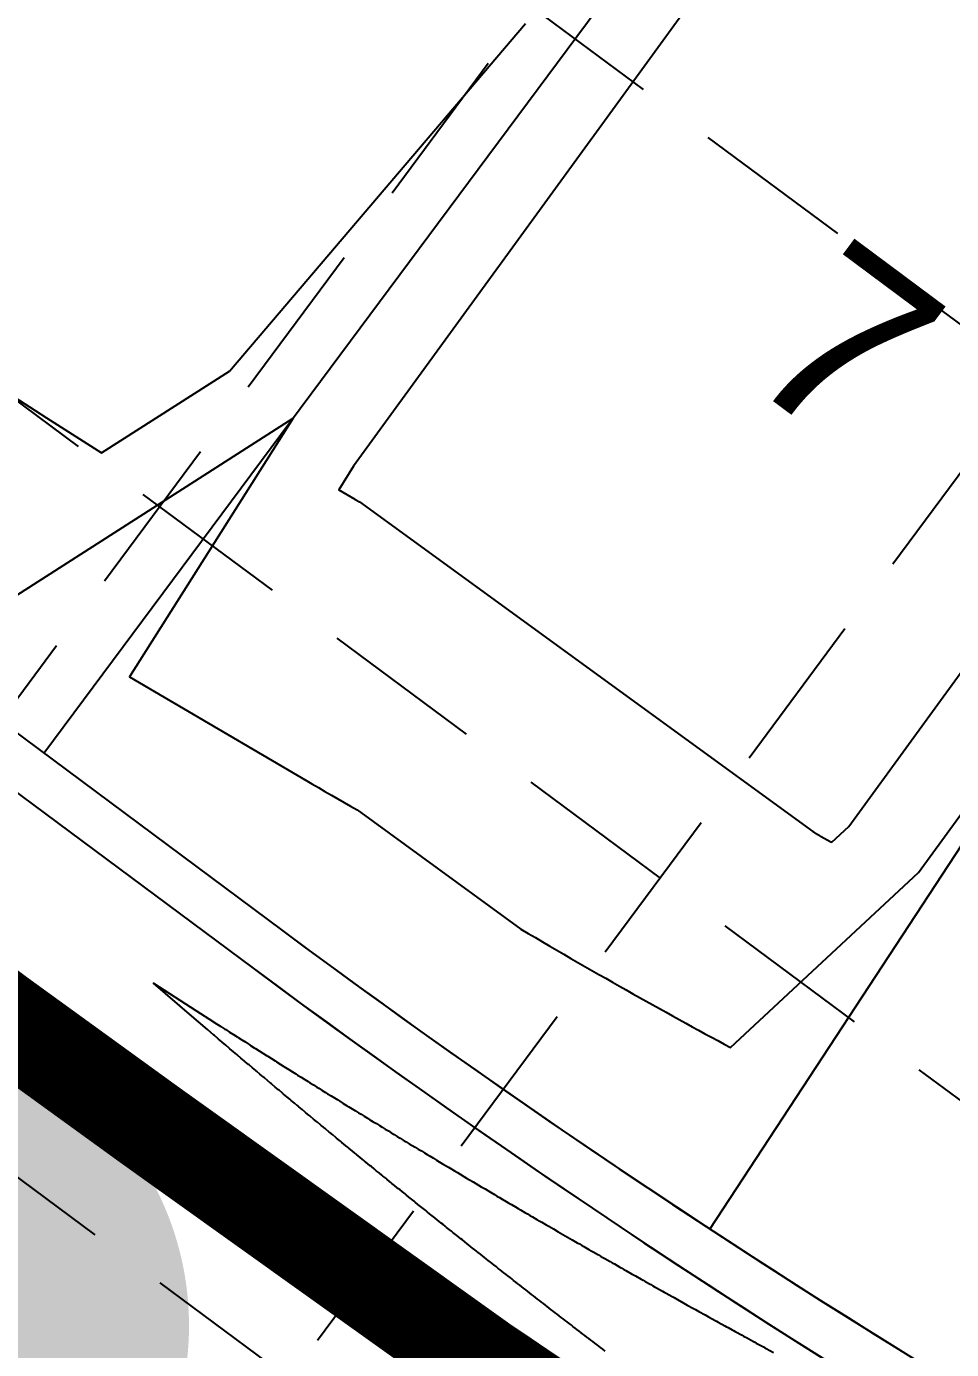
# Model space of a CAD drawing. Header units: feet. Extents: x 2260 to 6199, y 3666 to 7344.
# Drawn here: x 4101.9 to 4179.4, y 5715.5 to 5826.4 of the extents above; entities that cross this region are included whole.
import ezdxf
from ezdxf.enums import TextEntityAlignment as Align

# ---------------------------------------------------------------- set-up
doc = ezdxf.new("R2010")
doc.units = ezdxf.units.FT
doc.header["$LTSCALE"] = 40
doc.header["$MEASUREMENT"] = 0
doc.linetypes.add('HIDDEN', pattern=[0.375, 0.25, -0.125])
for name, color, linetype in [('ALTURA LOGO', 4, 'CONTINUOUS'), ('EOP-PROP', 4, 'CONTINUOUS'), ('EROSION BLANKETS', 84, 'CONTINUOUS'), ('FLOW-ARROWS', 253, 'CONTINUOUS'), ('GRID', 254, 'HIDDEN'), ('LOT-NOS', 4, 'CONTINUOUS'), ('lots-line', 4, 'CONTINUOUS'), ('PC', 43, 'CONTINUOUS')]:
    doc.layers.add(name, color=color, linetype=linetype)
doc.styles.get("Standard").update_dxf_attribs({"font": 'ARIAL.TTF'})

msp = doc.modelspace()

# ---------------------------------------------------------------- hatches: boundary and pattern name
at = {"layer": 'ALTURA LOGO'}
h = msp.add_hatch(color=42, dxfattribs=at)
edge = h.paths.add_edge_path()
edge.add_ellipse((4090.251405780444, 5717.526075357317), major_axis=(15.07957109537098, 20.25806182355507), ratio=0.999999999647195, start_angle=269.9984368721305, end_angle=449.9984368721306)
edge.add_ellipse((4090.251405780444, 5717.526075357317), major_axis=(15.07921590197773, 20.25832621538175), ratio=0.9999999996472491, start_angle=89.99743228691005, end_angle=269.9974322869101)
h.paths.add_polyline_path([(4065.789915140207, 5722.769035185409), (4101.971037544506, 5695.835220428515), (4115.34222279569, 5713.797194795321), (4079.161100391391, 5740.731009552216)], flags=24)

# ---------------------------------------------------------------- linework, layer by layer
at = {"layer": 'EOP-PROP', "color": 7}
for p, q in [((4071.35801177708, 5784.306603397596), (4120.877842317857, 5747.498430094201)), ((4071.35801177708, 5784.306603397596), (4120.877842317857, 5747.498430094201)), ((4085.066263942217, 5759.165326131377), (4113.719195738247, 5737.86755375047)), ((4085.066263942217, 5759.165326131377), (4113.719195738247, 5737.86755375047))]:
    msp.add_line(p, q, dxfattribs=at)
for radius, end in [(744.0000000000001, 257.9853004862667), (744.0000000000001, 261.896052862293), (756.0000000000001, 245.1441286224279), (756.0000000000001, 245.1441286224279)]:
    msp.add_arc((4564.713930253709, 6344.612763405505), radius, 233.3765157533149, end, dxfattribs=at)
at = {"layer": 'EROSION BLANKETS', "const_width": 8}
msp.add_lwpolyline([(3908.012260659083, 5587.801533012524), (4027.849837142777, 5748.99833440289), (4032.21985270831, 5753.601133281425), (4037.853407996063, 5757.748032717463), (4044.367875613513, 5760.922457434647), (4051.430300524705, 5762.891053067038), (4058.010809959687, 5763.776620079228), (4065.552840562798, 5763.150061598945), (4072.459868474315, 5761.233883413466), (4080.096460106508, 5757.624825453282), (4112.09323510041, 5734.436604976778), (4153.319771831789, 5704.957645903033), (4182.885881422533, 5687.174083194492), (4213.522703241044, 5670.140954684635), (4236.512046002142, 5658.772284753539), (4249.95851303835, 5651.899536666262), (4260.019898821167, 5643.932562913937), (4263.617270524715, 5637.666433190208), (4266.908508351506, 5627.511027752436), (4268.304320409271, 5616.187046290447), (4264.173528049946, 5602.268013456788), (4256.278199421171, 5581.876277301353), (4213.489095006156, 5470.780810910556)], dxfattribs=at)
at = {"layer": 'FLOW-ARROWS', "color": 7}
for points in [[(4135.600083675635, 5805.41502338208, 0, 1.6666667, 0), (4138.473139698825, 5809.507155966396, 0, 0, 0), (4148.543376996355, 5823.850331262794, 0, 0, 0)], [(4135.600083675635, 5805.41502338208, 0, 1.6666667, 0), (4138.473139698825, 5809.507155966396, 0, 0, 0), (4148.543376996355, 5823.850331262794, 0, 0, 0)], [(4109.867626410301, 5770.524828323619, 0, 1.6666667, 0), (4112.932931793238, 5774.475005903088, 0, 0, 0), (4119.371829661342, 5782.772642457232, 0, 0, 0)], [(4109.867626410301, 5770.524828323619, 0, 1.6666667, 0), (4112.932931793238, 5774.475005903088, 0, 0, 0), (4119.371829661342, 5782.772642457232, 0, 0, 0)], [(4165.033515427801, 5731.785105707371, 0, 1.6666667, 0), (4167.757433754997, 5735.977988837958, 0, 0, 0), (4172.987065346462, 5744.027875598549, 0, 0, 0)], [(4165.033515427801, 5731.785105707371, 0, 1.6666667, 0), (4167.757433754997, 5735.977988837958, 0, 0, 0), (4172.987065346462, 5744.027875598549, 0, 0, 0)]]:
    msp.add_lwpolyline(points, format="xyseb", dxfattribs=at)
at = {"layer": 'GRID', "linetype": 'HIDDEN', "ltscale": 1.35}
for p, q in [((3052.803957139613, 6637.156790697522), (5655.236995959032, 4707.985329043347)), ((3021.688288403257, 6595.182064264951), (5624.121327222674, 4666.010602610775)), ((2990.572619666898, 6553.207337832379), (5593.005658486308, 4624.035876178204)), ((4610.881875431829, 6457.77030004079), (3521.696042859036, 4988.469487519446)), ((4652.856601864401, 6426.654631304434), (3563.670769291609, 4957.353818783089))]:
    msp.add_line(p, q, dxfattribs=at)
at = {"layer": 'lots-line', "color": 7}
for p, q in [((4103.344195273447, 5765.515189550937), (4171.947891661381, 5857.811087845023)), ((4103.344195273447, 5765.515189550937), (4171.947891661381, 5857.811087845023)), ((4159.172451877936, 5725.632869291977), (4222.19578973363, 5821.825690674485)), ((4159.172451877936, 5725.632869291977), (4222.19578973363, 5821.825690674485)), ((4046.456744329716, 5807.799727487736), (4123.264057844394, 5750.708722208778)), ((4046.456744329716, 5807.799727487736), (4123.264057844394, 5750.708722208778)), ((4082.680048415681, 5755.955034016799), (4111.332980211709, 5734.657261635893)), ((4082.680048415681, 5755.955034016799), (4111.332980211709, 5734.657261635893))]:
    msp.add_line(p, q, dxfattribs=at)
for radius, end in [(740.0000000000001, 258.1275028794708), (740.0000000000001, 261.896052862293), (760.0000000000001, 245.1441286224279), (760.0000000000001, 245.1441286224279)]:
    msp.add_arc((4564.713930253709, 6344.612763405505), radius, 233.3765157533149, end, dxfattribs=at)
at = {"layer": 'PC', "color": 43, "flags": 128}
for points, elevation in [([(4204.982549885657, 5810.297546732551), (4167.170776512089, 5837.800381497723), (4167.162620782768, 5837.817601976747), (4167.154361091451, 5837.83508196926), (4167.145995225987, 5837.852827016621), (4167.137520910694, 5837.870842819301), (4167.128935804068, 5837.889135242651), (4167.12023749638, 5837.907710322888), (4167.111423507166, 5837.926574273383), (4167.102491282635, 5837.945733491192), (4167.093438192916, 5837.965194563903), (4167.084261529212, 5837.984964276779), (4167.074958500823, 5838.005049620235), (4167.065526232017, 5838.025457797643), (4167.055961758781, 5838.04619623351), (4167.046262025386, 5838.067272582027), (4167.036519015981, 5838.088624072744), (4166.905071992179, 5838.396214540568), (4166.030152941672, 5840.444568827124), (4164.080569669169, 5838.515640937678), (4161.380788061736, 5833.695608586646), (4129.296129003691, 5789.584597215295)], 553), ([(4204.982549885657, 5810.297546732551), (4167.170776512089, 5837.800381497723), (4167.162620782768, 5837.817601976747), (4167.154361091451, 5837.83508196926), (4167.145995225987, 5837.852827016621), (4167.137520910694, 5837.870842819301), (4167.128935804068, 5837.889135242651), (4167.12023749638, 5837.907710322888), (4167.111423507166, 5837.926574273383), (4167.102491282635, 5837.945733491192), (4167.093438192916, 5837.965194563903), (4167.084261529212, 5837.984964276779), (4167.074958500823, 5838.005049620235), (4167.065526232017, 5838.025457797643), (4167.055961758781, 5838.04619623351), (4167.046262025386, 5838.067272582027), (4167.036519015981, 5838.088624072744), (4166.905071992179, 5838.396214540568), (4166.030152941672, 5840.444568827124), (4164.080569669169, 5838.515640937678), (4161.380788061736, 5833.695608586646), (4129.296129003691, 5789.584597215295)], 553), ([(4064.777356059046, 5837.791724395561), (4063.279442074034, 5820.953983257104), (4068.901711129372, 5817.789681214927), (4072.416561588638, 5815.976560271766), (4072.790595780803, 5815.823760034925), (4073.15708161677, 5815.659345156587), (4073.515659180499, 5815.48359181603), (4073.86597847973, 5815.296787402104), (4074.207699791301, 5815.099230160898), (4074.53195667827, 5814.89730315364), (4074.57977897504, 5814.865471690859), (4100.316783962639, 5795.735112609482), (4103.561879174094, 5793.63322304419), (4108.17734000121, 5790.689020687218), (4118.902361699106, 5797.560516757996), (4143.711611767265, 5826.694019370793)], 553), ([(4064.777356059046, 5837.791724395561), (4063.279442074034, 5820.953983257104), (4068.901711129372, 5817.789681214927), (4072.416561588638, 5815.976560271766), (4072.790595780803, 5815.823760034925), (4073.15708161677, 5815.659345156587), (4073.515659180499, 5815.48359181603), (4073.86597847973, 5815.296787402104), (4074.207699791301, 5815.099230160898), (4074.53195667827, 5814.89730315364), (4074.57977897504, 5814.865471690859), (4100.316783962639, 5795.735112609482), (4103.561879174094, 5793.63322304419), (4108.17734000121, 5790.689020687218), (4118.902361699106, 5797.560516757996), (4143.711611767265, 5826.694019370793)], 553), ([(4129.296129003691, 5789.584597215295), (4128.050005086586, 5787.614161748724), (4129.401821559746, 5786.820290974726), (4129.439581513714, 5786.798215021829), (4129.489496303627, 5786.769119720256), (4129.539147839722, 5786.740274110488), (4129.588554577894, 5786.71166403805), (4129.63771859092, 5786.683287488816), (4129.686641927166, 5786.655142472179), (4129.735326610954, 5786.627227020696), (4129.783774642901, 5786.599539189756), (4167.792293239218, 5758.953599490078), (4167.847561820397, 5758.921005658181), (4167.90255677432, 5758.88866537892), (4167.957280387316, 5758.856576516177), (4168.011734919255, 5758.82473695835), (4168.065922603957, 5758.793144617996), (4168.119845649544, 5758.761797431483), (4168.173506238816, 5758.730693358653), (4168.226906529616, 5758.69983038249), (4168.280048655178, 5758.669206508777), (4168.332934724473, 5758.638819765796), (4168.385566822563, 5758.608668203994), (4168.437947010928, 5758.578749895665), (4168.4900773278, 5758.549062934667), (4168.541959788492, 5758.51960543609), (4168.593596385717, 5758.49037553599), (4168.644989089903, 5758.461371391067), (4168.69613984949, 5758.432591178399), (4168.747050591263, 5758.404033095149), (4168.797723220627, 5758.375695358302), (4168.84815962191, 5758.347576204364), (4168.898361658652, 5758.319673889127), (4168.948331173885, 5758.291986687377), (4168.998069990436, 5758.264512892653), (4169.047579911161, 5758.237250816979), (4169.09686271926, 5758.210198790624), (4169.145920178514, 5758.183355161843), (4169.19475403356, 5758.156718296637), (4169.243366010148, 5758.130286578527), (4169.291757815393, 5758.104058408298), (4169.339931138024, 5758.078032203778), (4169.387887648639, 5758.052206399613), (4170.821596857033, 5759.383939815683), (4203.500416202647, 5804.311821678128)], 553), ([(4129.296129003691, 5789.584597215295), (4128.050005086586, 5787.614161748724), (4129.401821559746, 5786.820290974726), (4129.439581513714, 5786.798215021829), (4129.489496303627, 5786.769119720256), (4129.539147839722, 5786.740274110488), (4129.588554577894, 5786.71166403805), (4129.63771859092, 5786.683287488816), (4129.686641927166, 5786.655142472179), (4129.735326610954, 5786.627227020696), (4129.783774642901, 5786.599539189756), (4167.792293239218, 5758.953599490078), (4167.847561820397, 5758.921005658181), (4167.90255677432, 5758.88866537892), (4167.957280387316, 5758.856576516177), (4168.011734919255, 5758.82473695835), (4168.065922603957, 5758.793144617996), (4168.119845649544, 5758.761797431483), (4168.173506238816, 5758.730693358653), (4168.226906529616, 5758.69983038249), (4168.280048655178, 5758.669206508777), (4168.332934724473, 5758.638819765796), (4168.385566822563, 5758.608668203994), (4168.437947010928, 5758.578749895665), (4168.4900773278, 5758.549062934667), (4168.541959788492, 5758.51960543609), (4168.593596385717, 5758.49037553599), (4168.644989089903, 5758.461371391067), (4168.69613984949, 5758.432591178399), (4168.747050591263, 5758.404033095149), (4168.797723220627, 5758.375695358302), (4168.84815962191, 5758.347576204364), (4168.898361658652, 5758.319673889127), (4168.948331173885, 5758.291986687377), (4168.998069990436, 5758.264512892653), (4169.047579911161, 5758.237250816979), (4169.09686271926, 5758.210198790624), (4169.145920178514, 5758.183355161843), (4169.19475403356, 5758.156718296637), (4169.243366010148, 5758.130286578527), (4169.291757815393, 5758.104058408298), (4169.339931138024, 5758.078032203778), (4169.387887648639, 5758.052206399613), (4170.821596857033, 5759.383939815683), (4203.500416202647, 5804.311821678128)], 553), ([(4098.1770992538, 5776.917326320696), (4124.223580842933, 5793.605245410202), (4110.516216508648, 5771.930453307496), (4125.38619906522, 5763.197873999629), (4125.801558596628, 5762.955038495701), (4126.350621335591, 5762.634990149318), (4126.896788282268, 5762.317688413012), (4127.440262451587, 5762.002977587573), (4127.981066644042, 5761.690835517637), (4128.519223391674, 5761.381240306487), (4129.054754962004, 5761.074170312257), (4129.58768336189, 5760.76960414423), (4143.330451967592, 5750.77364097042), (4143.93840641583, 5750.415108786952), (4144.543350964, 5750.059365682727), (4145.145310761652, 5749.706388160469), (4145.744310667443, 5749.356152992542), (4146.340375253339, 5749.008637217053), (4146.93352880871, 5748.663818134059), (4147.52379534438, 5748.321673301833), (4148.11119859659, 5747.982180533148), (4148.695762030902, 5747.645317891703), (4149.277508846041, 5747.311063688536), (4149.856461977661, 5746.979396478536), (4150.432644102048, 5746.650295057023), (4151.006077639773, 5746.323738456341), (4151.576784759279, 5745.999705942564), (4152.14478738039, 5745.678177012213), (4152.71010717779, 5745.359131389048), (4153.272765584424, 5745.042549020915), (4153.832783794849, 5744.728410076635), (4154.390182768525, 5744.416694942953), (4154.944983233068, 5744.107384221536), (4155.497205687418, 5743.800458726018), (4156.046870404992, 5743.49589947909), (4156.593997436757, 5743.193687709647), (4157.138606614262, 5742.893804849982), (4157.680717552624, 5742.596232533013), (4158.220349653468, 5742.30095258956), (4158.757522107809, 5742.007947045684), (4159.292253898886, 5741.717198120036), (4159.824563804969, 5741.428688221282), (4160.3544704021, 5741.142399945545), (4160.881992066802, 5740.8583160739), (4176.652794792871, 5755.507384982388), (4183.188558871138, 5764.492961642417)], 552), ([(4098.1770992538, 5776.917326320696), (4124.223580842933, 5793.605245410202), (4110.516216508648, 5771.930453307496), (4125.38619906522, 5763.197873999629), (4125.801558596628, 5762.955038495701), (4126.350621335591, 5762.634990149318), (4126.896788282268, 5762.317688413012), (4127.440262451587, 5762.002977587573), (4127.981066644042, 5761.690835517637), (4128.519223391674, 5761.381240306487), (4129.054754962004, 5761.074170312257), (4129.58768336189, 5760.76960414423), (4143.330451967592, 5750.77364097042), (4143.93840641583, 5750.415108786952), (4144.543350964, 5750.059365682727), (4145.145310761652, 5749.706388160469), (4145.744310667443, 5749.356152992542), (4146.340375253339, 5749.008637217053), (4146.93352880871, 5748.663818134059), (4147.52379534438, 5748.321673301833), (4148.11119859659, 5747.982180533148), (4148.695762030902, 5747.645317891703), (4149.277508846041, 5747.311063688536), (4149.856461977661, 5746.979396478536), (4150.432644102048, 5746.650295057023), (4151.006077639773, 5746.323738456341), (4151.576784759279, 5745.999705942564), (4152.14478738039, 5745.678177012213), (4152.71010717779, 5745.359131389048), (4153.272765584424, 5745.042549020915), (4153.832783794849, 5744.728410076635), (4154.390182768525, 5744.416694942953), (4154.944983233068, 5744.107384221536), (4155.497205687418, 5743.800458726018), (4156.046870404992, 5743.49589947909), (4156.593997436757, 5743.193687709647), (4157.138606614262, 5742.893804849982), (4157.680717552624, 5742.596232533013), (4158.220349653468, 5742.30095258956), (4158.757522107809, 5742.007947045684), (4159.292253898886, 5741.717198120036), (4159.824563804969, 5741.428688221282), (4160.3544704021, 5741.142399945545), (4160.881992066802, 5740.8583160739), (4176.652794792871, 5755.507384982388), (4183.188558871138, 5764.492961642417)], 552), ([(4150.383297033409, 5715.405395522885), (4150.195033779355, 5715.548844722448), (4150.008648039259, 5715.691026277131), (4149.861575116824, 5715.80334686411), (4149.7131346643, 5715.916841825517), (4149.528271289104, 5716.05802535405), (4149.345251699433, 5716.19796102569), (4149.195122389213, 5716.312880098785), (4149.013783916354, 5716.451690090435), (4148.862128510114, 5716.567911004781), (4148.682469846454, 5716.705593492265), (4148.529289744715, 5716.823117978453), (4148.351309581139, 5716.959671138704), (4148.196606185869, 5717.078500926174), (4148.020303211747, 5717.213922937231), (4147.86407792637, 5717.334059754257), (4147.689450829569, 5717.468348795269), (4147.531705058958, 5717.589794368983), (4147.358752525844, 5717.722948620204), (4147.199487676316, 5717.845704676569), (4147.028208391745, 5717.977722319363), (4146.867425871071, 5718.10179058319), (4146.705149057326, 5718.22715511615), (4146.535519735793, 5718.358051994968), (4146.367582996871, 5718.487790969453), (4146.203769362995, 5718.614488817983), (4146.038433427484, 5718.742510199398), (4145.872174845139, 5718.871100958261), (4145.707575373269, 5718.998554003252), (4145.540736274625, 5719.127888321783), (4145.377803453055, 5719.254195681863), (4145.209453743796, 5719.384850814476), (4145.048186248372, 5719.5100106777), (4144.878327344944, 5719.641988342226), (4144.718723850017, 5719.765998897761), (4144.547357170298, 5719.899300810863), (4144.389416348724, 5720.022160248996), (4144.216543312037, 5720.156788126175), (4144.042064301076, 5720.292821709923), (4143.885885862281, 5720.414450193899), (4143.731266399982, 5720.535001972566), (4143.555384913091, 5720.672286919718), (4143.402424133725, 5720.791682158569), (4143.225040556473, 5720.930298209279), (4143.07373712691, 5721.048535103084), (4142.89485288438, 5721.188483968169), (4142.714307181108, 5721.329893640007), (4142.564821988704, 5721.446844101934), (4142.416829253386, 5721.562758894473), (4142.234947961285, 5721.705378516072), (4142.088608567419, 5721.820129554632), (4141.905230893896, 5721.964087116021), (4141.760543502389, 5722.077672599888), (4141.575670878264, 5722.222969807183), (4141.432634148528, 5722.335387936764), (4141.246268006062, 5722.482026494913), (4141.058171378461, 5722.630195091107), (4140.917022368892, 5722.741257084512), (4140.777282934966, 5722.851335111261), (4140.587934058308, 5723.000661481232), (4140.449841255453, 5723.109566761698), (4140.259003165813, 5723.260239590278), (4140.122555647484, 5723.367970329396), (4139.930229782844, 5723.519991316814), (4139.736118481556, 5723.673598011208), (4139.601614000783, 5723.779916565943), (4139.468453005938, 5723.885292841705), (4139.273155910956, 5724.040015242734), (4139.141636152105, 5724.144211598758), (4138.944855604635, 5724.300287252198), (4138.814975729291, 5724.403301897964), (4138.616713173033, 5724.560732499302), (4138.416610467748, 5724.719804728059), (4138.288728707302, 5724.821350888964), (4138.087131797717, 5724.981793779236), (4137.960902298544, 5725.082142326055), (4137.835933944028, 5725.181601109306), (4137.633234037803, 5725.343106715401), (4137.509900142059, 5725.441376637703), (4137.305724016059, 5725.604243961776), (4137.09965326865, 5725.768809084422), (4136.978372324244, 5725.865553969903), (4136.770813227373, 5726.031496581942), (4136.651179053228, 5726.127036644468), (4136.442133074195, 5726.294358449861), (4136.324144293822, 5726.388691890099), (4136.113612901365, 5726.557394591602), (4135.997268136789, 5726.650519611385), (4135.882086107071, 5726.742818479587), (4135.670550672825, 5726.912519712861), (4135.457052865437, 5727.08398931002), (4135.34399199257, 5727.174692099016), (4135.232061148714, 5727.26459008395), (4135.017592186614, 5727.437036674291), (4134.907284881106, 5727.525731551839), (4134.691351345484, 5727.699553343085), (4134.473414966995, 5727.875186024202), (4134.365269559652, 5727.962242009742), (4134.145856610187, 5728.139265778126), (4134.03934691953, 5728.225102578559), (4133.933901993047, 5728.310177484763), (4133.713583515476, 5728.488134953794), (4133.609756631762, 5728.571999657001), (4133.387979437792, 5728.751339039649), (4133.164145653568, 5728.932546230715), (4133.062534776715, 5729.014714740281), (4132.961939844359, 5729.096153725611), (4132.737249622436, 5729.278261959805), (4132.510476027761, 5729.462266554566), (4132.412124065074, 5729.541980602278), (4132.314755562067, 5729.620986794935), (4132.087158194709, 5729.805870571719), (4131.991400831952, 5729.883657717894), (4131.762352101346, 5730.069931772099), (4131.66820449394, 5730.146498106571), (4131.437705874942, 5730.334164107336), (4131.205070501145, 5730.523783758224), (4131.113219605402, 5730.598567481307), (4131.022287348143, 5730.672686901378), (4130.788893382558, 5730.863141797839), (4130.699566717165, 5730.936035117537), (4130.464727296195, 5731.127886960709), (4130.227711244345, 5731.32173558287), (4130.14072143604, 5731.392802873659), (4130.054601780677, 5731.463238712104), (4129.816875891761, 5731.657889440367), (4129.576946864528, 5731.854565777007), (4129.493190752965, 5731.923146564477), (4129.410272532952, 5731.991117888772), (4129.169666109215, 5732.188574149583), (4128.926830101124, 5732.388084909489), (4128.84630204999, 5732.454172099226), (4128.766579678975, 5732.519671885829), (4128.52309866474, 5732.719940316909), (4128.277361681635, 5732.922292199037), (4128.200056042842, 5732.98587870608), (4128.12352392283, 5733.048899940833), (4127.877174273615, 5733.251987170153), (4127.802235176222, 5733.313766501602), (4127.554453446328, 5733.518265612479), (4127.304376286347, 5733.724891716922), (4127.231893650187, 5733.784713936369), (4126.980372779723, 5733.992768120382), (4126.909494974338, 5734.051332045096), (4126.656531903315, 5734.260815976013), (4126.587257507871, 5734.318119841873), (4126.5186764478, 5734.374914071705), (4126.265181339829, 5734.585077229877), (4126.198186268546, 5734.640620818097), (4125.943266559175, 5734.852204112229), (4125.685985960043, 5735.065987275509), (4125.621513254838, 5735.119500392007), (4125.557685926337, 5735.172537465815), (4125.29992151567, 5735.38696597225), (4125.237675938266, 5735.438747175624), (4124.978491430476, 5735.654600755941), (4124.716906943091, 5735.872698113032), (4124.657223088001, 5735.92240464602), (4124.598136764977, 5735.971668887989), (4124.336116576928, 5736.190377545377), (4124.071670427105, 5736.411359327024), (4124.015171985887, 5736.458519356864), (4123.959239243855, 5736.505259684624), (4123.69438940345, 5736.72682998328), (4123.427087681373, 5736.95070281415), (4123.373768918127, 5736.99530932738), (4123.320984072147, 5737.039518797627), (4123.053310618373, 5737.263957291872), (4123.002097584964, 5737.306898732601), (4122.733014592582, 5737.532773779418), (4122.461440955683, 5737.760995583535), (4122.412880929093, 5737.801758692633), (4122.36480724272, 5737.842158878751), (4122.092909716188, 5738.070911934086), (4121.818495781399, 5738.302041305403), (4121.773101042085, 5738.340233406304), (4121.728160989006, 5738.378085418347), (4121.453454994951, 5738.609723011765), (4121.17620689154, 5738.843766539952), (4121.13397166289, 5738.879380652894), (4121.092159517869, 5738.914677580957), (4120.814651133948, 5739.149206232083), (4120.534575002307, 5739.386170496783), (4120.495493496112, 5739.419199651669), (4120.214005656485, 5739.657626748849), (4120.176498837317, 5739.689360813946), (4120.139367794455, 5739.720812180926), (4119.857667245434, 5739.959689621163), (4119.573360609022, 5740.201047305462), (4119.538998808277, 5740.23018597552), (4119.50498131018, 5740.25906502571), (4119.2204936136, 5740.500849779174), (4118.933374348568, 5740.745144605071), (4118.902151749103, 5740.771680934236), (4118.871242030411, 5740.797980791335), (4118.583973302421, 5741.042679342768), (4118.294047588018, 5741.289917854654), (4118.265958361139, 5741.313844906793), (4117.974631742728, 5741.562557712655), (4117.948107012777, 5741.585177528278), (4117.921848128134, 5741.607595723776), (4117.6304193448, 5741.856677109155), (4117.585594536994, 5741.895006416768), (4117.05220494658, 5742.351614205008), (4115.728751697216, 5743.485710563494), (4112.524292410659, 5746.231682594409), (4116.077390266527, 5743.954751039231), (4117.544832507905, 5743.014370086846), (4117.58897336609, 5742.986149291257), (4118.185132991891, 5742.604539686902), (4118.508191169288, 5742.398100915958), (4118.577993377003, 5742.353590038632), (4118.901464648806, 5742.147142348259), (4119.221951598354, 5741.942848089918), (4119.539496956431, 5741.740676431548), (4119.62115602658, 5741.688759191476), (4119.939042235394, 5741.486619669427), (4120.254004086937, 5741.286584339385), (4120.344230609316, 5741.22939010718), (4120.659486279073, 5741.029415601812), (4120.971835186098, 5740.831526703794), (4121.070712054257, 5740.769034997038), (4121.383307098076, 5740.571235845836), (4121.693013338984, 5740.37550353904), (4121.999872191672, 5740.181808447428), (4122.110528232782, 5740.112080371809), (4122.417561799263, 5739.918514871333), (4122.721766128305, 5739.726967855242), (4122.841173397003, 5739.651949161647), (4123.145503990869, 5739.460560738896), (4123.44702386738, 5739.271171891641), (4123.745773290535, 5739.083753977198), (4123.876863509716, 5739.001641192047), (4124.175668716811, 5738.814420662045), (4124.471722175346, 5738.629152192254), (4124.611664125408, 5738.541756293289), (4124.907724155046, 5738.356714284464), (4125.2010515142, 5738.173605285386), (4125.49168531852, 5737.992401628318), (4125.643213832761, 5737.898052889562), (4125.933784668508, 5737.717113441555), (4126.221681205989, 5737.538060325457), (4126.382161574599, 5737.438436620759), (4126.669945170481, 5737.259676858872), (4126.95507410189, 5737.082784241194), (4127.124591380902, 5736.977865634308), (4127.409556724815, 5736.801295748677), (4127.691887420411, 5736.626573640356), (4127.971621227273, 5736.453672828605), (4128.152643210416, 5736.341970335631), (4128.432144746773, 5736.169428801469), (4128.709069581623, 5735.998689243241), (4128.899228682152, 5735.881700857811), (4129.175869838922, 5735.711350016859), (4129.449954867737, 5735.542781652319), (4129.721520374448, 5735.375970239077), (4129.923086629284, 5735.252337592759), (4130.194300723099, 5735.085950415098), (4130.463016033196, 5734.921300739445), (4130.673819226483, 5734.792391849397), (4130.942130958171, 5734.628195905214), (4131.207965034769, 5734.465717835194), (4131.471356910857, 5734.304933058369), (4131.693469558127, 5734.169518510781), (4131.956391068165, 5734.009221966629), (4132.216891664951, 5733.85059914197), (4132.448340684583, 5733.709918634486), (4132.708317995607, 5733.551813588997), (4132.96589607476, 5733.395362511106), (4133.206768677394, 5733.249396693715), (4133.463769854258, 5733.093493172604), (4133.718393880078, 5732.939223687426), (4133.970674813654, 5732.786564827717), (4134.222770857974, 5732.634261202917), (4134.474408994116, 5732.482183208092), (4134.723726269842, 5732.331695967041), (4134.985345399078, 5732.174118180679), (4135.233965505287, 5732.024241625912), (4135.480287386238, 5731.875935773848), (4135.724343944418, 5731.729178138813), (4135.997087678918, 5731.565399509431), (4136.24038212633, 5731.419284867518), (4136.481434030902, 5731.274698455342), (4136.763799959034, 5731.10565744307), (4137.004034629003, 5730.961743883654), (4137.24204994327, 5730.819338387748), (4137.534126970159, 5730.645016027241), (4137.771269210299, 5730.503313474183), (4138.006215694518, 5730.363098637917), (4138.238997897505, 5730.224350194211), (4138.542110365188, 5730.04399430751), (4138.773955473273, 5729.905979924541), (4139.003660036882, 5729.769411656963), (4139.316582769356, 5729.583787068613), (4139.54529364553, 5729.447982983235), (4139.771888130492, 5729.313604556051), (4139.99639653778, 5729.180631368185), (4140.32025475643, 5728.989108566668), (4140.543706415941, 5728.856929693547), (4140.765096281788, 5728.726135675804), (4141.098863532055, 5728.529357444694), (4141.31913930843, 5728.399387889036), (4141.537377995485, 5728.270782625294), (4141.753608748312, 5728.143522128638), (4142.098211402501, 5727.94097997975), (4142.313265964715, 5727.814573102391), (4142.526337421587, 5727.689490505556), (4142.880947473875, 5727.481706820717), (4143.092784653116, 5727.357508010932), (4143.302663980056, 5727.234612816128), (4143.667372481235, 5727.021569284874), (4143.875958703889, 5726.899588273006), (4144.082612757051, 5726.778890030037), (4144.287362328665, 5726.659456174955), (4144.662812941612, 5726.440814829086), (4144.866208263902, 5726.322323135654), (4145.067724903974, 5726.205075066627), (4145.453372374045, 5725.981188638179), (4145.653475191708, 5725.864913140201), (4145.851725560056, 5725.749860323182), (4146.048150004081, 5725.636012680694), (4146.444438413138, 5725.406661069887), (4146.639388855183, 5725.29381301781), (4146.832539716113, 5725.182149282952), (4147.239122984255, 5724.947567970069), (4147.430739527586, 5724.836934243134), (4147.620583270369, 5724.727463796759), (4148.037554146353, 5724.487634905386), (4148.225802497275, 5724.37922511138), (4148.41230527131, 5724.271957380373), (4148.59708749434, 5724.165815339843), (4149.024602867837, 5723.920686754524), (4149.207730503556, 5723.815631212111), (4149.389164914051, 5723.711680234402), (4149.827165928298, 5723.461320324451), (4150.006883933682, 5723.358486490477), (4150.184936486497, 5723.256735915184), (4150.361347445402, 5723.156053081104), (4150.80979071204, 5722.900524434342), (4150.984427041933, 5722.800983646446), (4151.157449646465, 5722.702489388967), (4151.616476174616, 5722.441746283107), (4151.787661592738, 5722.344424713245), (4151.957261604684, 5722.24812828343), (4152.125298904809, 5722.152842320091), (4152.594665335272, 5721.887060421618), (4152.76080819519, 5721.79297111495), (4152.925416752169, 5721.699870982997), (4153.405463651703, 5721.428892098748), (4153.568114475422, 5721.337019255403), (4153.729259859435, 5721.246114116133), (4154.220082111869, 5720.969921093133), (4154.379205686974, 5720.880274098251), (4154.536853145864, 5720.791573156419), (4154.693045644796, 5720.703804709225), (4155.194107257426, 5720.422737058723), (4155.348221713199, 5720.336249562801), (4155.50091061381, 5720.250673014651), (4156.012844802216, 5719.964409573988), (4156.163390847506, 5719.88014481642), (4156.312541206408, 5719.796769280124), (4156.460315866938, 5719.714270231044), (4156.98238602101, 5719.423260420815), (4157.127962567884, 5719.342095051908), (4157.272193360259, 5719.261784551155), (4157.805232893974, 5718.965597902088), (4157.947200028013, 5718.886651899087), (4158.087851819094, 5718.808538966302), (4158.22720709003, 5718.731247183022), (4158.770279102903, 5718.43044141375), (4158.907316431531, 5718.354535110321), (4159.043087720485, 5718.279428269117), (4159.597225496866, 5717.973465211185), (4159.730612570306, 5717.899774640477), (4159.862764555868, 5717.826861666639), (4160.428065104298, 5717.515724930067), (4160.557765794647, 5717.444259237664), (4160.68626282631, 5717.373549097227), (4161.030520872899, 5717.184553884505), (4161.157043225669, 5717.115022175544), (4161.158442498568, 5717.114253699291), (4161.283780985927, 5717.045463787909), (4161.866016331765, 5716.726636143501), (4161.988806841777, 5716.659334105738), (4162.110458448523, 5716.592743562497), (4162.230987459258, 5716.526854326915), (4162.823065949229, 5716.203671434662), (4162.940994546311, 5716.139289186628), (4163.057832460527, 5716.075586272857), (4163.661245789183, 5715.747267487498), (4163.775414910499, 5715.685102502101), (4163.888525745952, 5715.623594699588), (4164.503372522145, 5715.290124090419)], 551), ([(4150.383297033409, 5715.405395522885), (4150.195033779355, 5715.548844722448), (4150.008648039259, 5715.691026277131), (4149.861575116824, 5715.80334686411), (4149.7131346643, 5715.916841825517), (4149.528271289104, 5716.05802535405), (4149.345251699433, 5716.19796102569), (4149.195122389213, 5716.312880098785), (4149.013783916354, 5716.451690090435), (4148.862128510114, 5716.567911004781), (4148.682469846454, 5716.705593492265), (4148.529289744715, 5716.823117978453), (4148.351309581139, 5716.959671138704), (4148.196606185869, 5717.078500926174), (4148.020303211747, 5717.213922937231), (4147.86407792637, 5717.334059754257), (4147.689450829569, 5717.468348795269), (4147.531705058958, 5717.589794368983), (4147.358752525844, 5717.722948620204), (4147.199487676316, 5717.845704676569), (4147.028208391745, 5717.977722319363), (4146.867425871071, 5718.10179058319), (4146.705149057326, 5718.22715511615), (4146.535519735793, 5718.358051994968), (4146.367582996871, 5718.487790969453), (4146.203769362995, 5718.614488817983), (4146.038433427484, 5718.742510199398), (4145.872174845139, 5718.871100958261), (4145.707575373269, 5718.998554003252), (4145.540736274625, 5719.127888321783), (4145.377803453055, 5719.254195681863), (4145.209453743796, 5719.384850814476), (4145.048186248372, 5719.5100106777), (4144.878327344944, 5719.641988342226), (4144.718723850017, 5719.765998897761), (4144.547357170298, 5719.899300810863), (4144.389416348724, 5720.022160248996), (4144.216543312037, 5720.156788126175), (4144.042064301076, 5720.292821709923), (4143.885885862281, 5720.414450193899), (4143.731266399982, 5720.535001972566), (4143.555384913091, 5720.672286919718), (4143.402424133725, 5720.791682158569), (4143.225040556473, 5720.930298209279), (4143.07373712691, 5721.048535103084), (4142.89485288438, 5721.188483968169), (4142.714307181108, 5721.329893640007), (4142.564821988704, 5721.446844101934), (4142.416829253386, 5721.562758894473), (4142.234947961285, 5721.705378516072), (4142.088608567419, 5721.820129554632), (4141.905230893896, 5721.964087116021), (4141.760543502389, 5722.077672599888), (4141.575670878264, 5722.222969807183), (4141.432634148528, 5722.335387936764), (4141.246268006062, 5722.482026494913), (4141.058171378461, 5722.630195091107), (4140.917022368892, 5722.741257084512), (4140.777282934966, 5722.851335111261), (4140.587934058308, 5723.000661481232), (4140.449841255453, 5723.109566761698), (4140.259003165813, 5723.260239590278), (4140.122555647484, 5723.367970329396), (4139.930229782844, 5723.519991316814), (4139.736118481556, 5723.673598011208), (4139.601614000783, 5723.779916565943), (4139.468453005938, 5723.885292841705), (4139.273155910956, 5724.040015242734), (4139.141636152105, 5724.144211598758), (4138.944855604635, 5724.300287252198), (4138.814975729291, 5724.403301897964), (4138.616713173033, 5724.560732499302), (4138.416610467748, 5724.719804728059), (4138.288728707302, 5724.821350888964), (4138.087131797717, 5724.981793779236), (4137.960902298544, 5725.082142326055), (4137.835933944028, 5725.181601109306), (4137.633234037803, 5725.343106715401), (4137.509900142059, 5725.441376637703), (4137.305724016059, 5725.604243961776), (4137.09965326865, 5725.768809084422), (4136.978372324244, 5725.865553969903), (4136.770813227373, 5726.031496581942), (4136.651179053228, 5726.127036644468), (4136.442133074195, 5726.294358449861), (4136.324144293822, 5726.388691890099), (4136.113612901365, 5726.557394591602), (4135.997268136789, 5726.650519611385), (4135.882086107071, 5726.742818479587), (4135.670550672825, 5726.912519712861), (4135.457052865437, 5727.08398931002), (4135.34399199257, 5727.174692099016), (4135.232061148714, 5727.26459008395), (4135.017592186614, 5727.437036674291), (4134.907284881106, 5727.525731551839), (4134.691351345484, 5727.699553343085), (4134.473414966995, 5727.875186024202), (4134.365269559652, 5727.962242009742), (4134.145856610187, 5728.139265778126), (4134.03934691953, 5728.225102578559), (4133.933901993047, 5728.310177484763), (4133.713583515476, 5728.488134953794), (4133.609756631762, 5728.571999657001), (4133.387979437792, 5728.751339039649), (4133.164145653568, 5728.932546230715), (4133.062534776715, 5729.014714740281), (4132.961939844359, 5729.096153725611), (4132.737249622436, 5729.278261959805), (4132.510476027761, 5729.462266554566), (4132.412124065074, 5729.541980602278), (4132.314755562067, 5729.620986794935), (4132.087158194709, 5729.805870571719), (4131.991400831952, 5729.883657717894), (4131.762352101346, 5730.069931772099), (4131.66820449394, 5730.146498106571), (4131.437705874942, 5730.334164107336), (4131.205070501145, 5730.523783758224), (4131.113219605402, 5730.598567481307), (4131.022287348143, 5730.672686901378), (4130.788893382558, 5730.863141797839), (4130.699566717165, 5730.936035117537), (4130.464727296195, 5731.127886960709), (4130.227711244345, 5731.32173558287), (4130.14072143604, 5731.392802873659), (4130.054601780677, 5731.463238712104), (4129.816875891761, 5731.657889440367), (4129.576946864528, 5731.854565777007), (4129.493190752965, 5731.923146564477), (4129.410272532952, 5731.991117888772), (4129.169666109215, 5732.188574149583), (4128.926830101124, 5732.388084909489), (4128.84630204999, 5732.454172099226), (4128.766579678975, 5732.519671885829), (4128.52309866474, 5732.719940316909), (4128.277361681635, 5732.922292199037), (4128.200056042842, 5732.98587870608), (4128.12352392283, 5733.048899940833), (4127.877174273615, 5733.251987170153), (4127.802235176222, 5733.313766501602), (4127.554453446328, 5733.518265612479), (4127.304376286347, 5733.724891716922), (4127.231893650187, 5733.784713936369), (4126.980372779723, 5733.992768120382), (4126.909494974338, 5734.051332045096), (4126.656531903315, 5734.260815976013), (4126.587257507871, 5734.318119841873), (4126.5186764478, 5734.374914071705), (4126.265181339829, 5734.585077229877), (4126.198186268546, 5734.640620818097), (4125.943266559175, 5734.852204112229), (4125.685985960043, 5735.065987275509), (4125.621513254838, 5735.119500392007), (4125.557685926337, 5735.172537465815), (4125.29992151567, 5735.38696597225), (4125.237675938266, 5735.438747175624), (4124.978491430476, 5735.654600755941), (4124.716906943091, 5735.872698113032), (4124.657223088001, 5735.92240464602), (4124.598136764977, 5735.971668887989), (4124.336116576928, 5736.190377545377), (4124.071670427105, 5736.411359327024), (4124.015171985887, 5736.458519356864), (4123.959239243855, 5736.505259684624), (4123.69438940345, 5736.72682998328), (4123.427087681373, 5736.95070281415), (4123.373768918127, 5736.99530932738), (4123.320984072147, 5737.039518797627), (4123.053310618373, 5737.263957291872), (4123.002097584964, 5737.306898732601), (4122.733014592582, 5737.532773779418), (4122.461440955683, 5737.760995583535), (4122.412880929093, 5737.801758692633), (4122.36480724272, 5737.842158878751), (4122.092909716188, 5738.070911934086), (4121.818495781399, 5738.302041305403), (4121.773101042085, 5738.340233406304), (4121.728160989006, 5738.378085418347), (4121.453454994951, 5738.609723011765), (4121.17620689154, 5738.843766539952), (4121.13397166289, 5738.879380652894), (4121.092159517869, 5738.914677580957), (4120.814651133948, 5739.149206232083), (4120.534575002307, 5739.386170496783), (4120.495493496112, 5739.419199651669), (4120.214005656485, 5739.657626748849), (4120.176498837317, 5739.689360813946), (4120.139367794455, 5739.720812180926), (4119.857667245434, 5739.959689621163), (4119.573360609022, 5740.201047305462), (4119.538998808277, 5740.23018597552), (4119.50498131018, 5740.25906502571), (4119.2204936136, 5740.500849779174), (4118.933374348568, 5740.745144605071), (4118.902151749103, 5740.771680934236), (4118.871242030411, 5740.797980791335), (4118.583973302421, 5741.042679342768), (4118.294047588018, 5741.289917854654), (4118.265958361139, 5741.313844906793), (4117.974631742728, 5741.562557712655), (4117.948107012777, 5741.585177528278), (4117.921848128134, 5741.607595723776), (4117.6304193448, 5741.856677109155), (4117.585594536994, 5741.895006416768), (4117.05220494658, 5742.351614205008), (4115.728751697216, 5743.485710563494), (4112.524292410659, 5746.231682594409), (4116.077390266527, 5743.954751039231), (4117.544832507905, 5743.014370086846), (4117.58897336609, 5742.986149291257), (4118.185132991891, 5742.604539686902), (4118.508191169288, 5742.398100915958), (4118.577993377003, 5742.353590038632), (4118.901464648806, 5742.147142348259), (4119.221951598354, 5741.942848089918), (4119.539496956431, 5741.740676431548), (4119.62115602658, 5741.688759191476), (4119.939042235394, 5741.486619669427), (4120.254004086937, 5741.286584339385), (4120.344230609316, 5741.22939010718), (4120.659486279073, 5741.029415601812), (4120.971835186098, 5740.831526703794), (4121.070712054257, 5740.769034997038), (4121.383307098076, 5740.571235845836), (4121.693013338984, 5740.37550353904), (4121.999872191672, 5740.181808447428), (4122.110528232782, 5740.112080371809), (4122.417561799263, 5739.918514871333), (4122.721766128305, 5739.726967855242), (4122.841173397003, 5739.651949161647), (4123.145503990869, 5739.460560738896), (4123.44702386738, 5739.271171891641), (4123.745773290535, 5739.083753977198), (4123.876863509716, 5739.001641192047), (4124.175668716811, 5738.814420662045), (4124.471722175346, 5738.629152192254), (4124.611664125408, 5738.541756293289), (4124.907724155046, 5738.356714284464), (4125.2010515142, 5738.173605285386), (4125.49168531852, 5737.992401628318), (4125.643213832761, 5737.898052889562), (4125.933784668508, 5737.717113441555), (4126.221681205989, 5737.538060325457), (4126.382161574599, 5737.438436620759), (4126.669945170481, 5737.259676858872), (4126.95507410189, 5737.082784241194), (4127.124591380902, 5736.977865634308), (4127.409556724815, 5736.801295748677), (4127.691887420411, 5736.626573640356), (4127.971621227273, 5736.453672828605), (4128.152643210416, 5736.341970335631), (4128.432144746773, 5736.169428801469), (4128.709069581623, 5735.998689243241), (4128.899228682152, 5735.881700857811), (4129.175869838922, 5735.711350016859), (4129.449954867737, 5735.542781652319), (4129.721520374448, 5735.375970239077), (4129.923086629284, 5735.252337592759), (4130.194300723099, 5735.085950415098), (4130.463016033196, 5734.921300739445), (4130.673819226483, 5734.792391849397), (4130.942130958171, 5734.628195905214), (4131.207965034769, 5734.465717835194), (4131.471356910857, 5734.304933058369), (4131.693469558127, 5734.169518510781), (4131.956391068165, 5734.009221966629), (4132.216891664951, 5733.85059914197), (4132.448340684583, 5733.709918634486), (4132.708317995607, 5733.551813588997), (4132.96589607476, 5733.395362511106), (4133.206768677394, 5733.249396693715), (4133.463769854258, 5733.093493172604), (4133.718393880078, 5732.939223687426), (4133.970674813654, 5732.786564827717), (4134.222770857974, 5732.634261202917), (4134.474408994116, 5732.482183208092), (4134.723726269842, 5732.331695967041), (4134.985345399078, 5732.174118180679), (4135.233965505287, 5732.024241625912), (4135.480287386238, 5731.875935773848), (4135.724343944418, 5731.729178138813), (4135.997087678918, 5731.565399509431), (4136.24038212633, 5731.419284867518), (4136.481434030902, 5731.274698455342), (4136.763799959034, 5731.10565744307), (4137.004034629003, 5730.961743883654), (4137.24204994327, 5730.819338387748), (4137.534126970159, 5730.645016027241), (4137.771269210299, 5730.503313474183), (4138.006215694518, 5730.363098637917), (4138.238997897505, 5730.224350194211), (4138.542110365188, 5730.04399430751), (4138.773955473273, 5729.905979924541), (4139.003660036882, 5729.769411656963), (4139.316582769356, 5729.583787068613), (4139.54529364553, 5729.447982983235), (4139.771888130492, 5729.313604556051), (4139.99639653778, 5729.180631368185), (4140.32025475643, 5728.989108566668), (4140.543706415941, 5728.856929693547), (4140.765096281788, 5728.726135675804), (4141.098863532055, 5728.529357444694), (4141.31913930843, 5728.399387889036), (4141.537377995485, 5728.270782625294), (4141.753608748312, 5728.143522128638), (4142.098211402501, 5727.94097997975), (4142.313265964715, 5727.814573102391), (4142.526337421587, 5727.689490505556), (4142.880947473875, 5727.481706820717), (4143.092784653116, 5727.357508010932), (4143.302663980056, 5727.234612816128), (4143.667372481235, 5727.021569284874), (4143.875958703889, 5726.899588273006), (4144.082612757051, 5726.778890030037), (4144.287362328665, 5726.659456174955), (4144.662812941612, 5726.440814829086), (4144.866208263902, 5726.322323135654), (4145.067724903974, 5726.205075066627), (4145.453372374045, 5725.981188638179), (4145.653475191708, 5725.864913140201), (4145.851725560056, 5725.749860323182), (4146.048150004081, 5725.636012680694), (4146.444438413138, 5725.406661069887), (4146.639388855183, 5725.29381301781), (4146.832539716113, 5725.182149282952), (4147.239122984255, 5724.947567970069), (4147.430739527586, 5724.836934243134), (4147.620583270369, 5724.727463796759), (4148.037554146353, 5724.487634905386), (4148.225802497275, 5724.37922511138), (4148.41230527131, 5724.271957380373), (4148.59708749434, 5724.165815339843), (4149.024602867837, 5723.920686754524), (4149.207730503556, 5723.815631212111), (4149.389164914051, 5723.711680234402), (4149.827165928298, 5723.461320324451), (4150.006883933682, 5723.358486490477), (4150.184936486497, 5723.256735915184), (4150.361347445402, 5723.156053081104), (4150.80979071204, 5722.900524434342), (4150.984427041933, 5722.800983646446), (4151.157449646465, 5722.702489388967), (4151.616476174616, 5722.441746283107), (4151.787661592738, 5722.344424713245), (4151.957261604684, 5722.24812828343), (4152.125298904809, 5722.152842320091), (4152.594665335272, 5721.887060421618), (4152.76080819519, 5721.79297111495), (4152.925416752169, 5721.699870982997), (4153.405463651703, 5721.428892098748), (4153.568114475422, 5721.337019255403), (4153.729259859435, 5721.246114116133), (4154.220082111869, 5720.969921093133), (4154.379205686974, 5720.880274098251), (4154.536853145864, 5720.791573156419), (4154.693045644796, 5720.703804709225), (4155.194107257426, 5720.422737058723), (4155.348221713199, 5720.336249562801), (4155.50091061381, 5720.250673014651), (4156.012844802216, 5719.964409573988), (4156.163390847506, 5719.88014481642), (4156.312541206408, 5719.796769280124), (4156.460315866938, 5719.714270231044), (4156.98238602101, 5719.423260420815), (4157.127962567884, 5719.342095051908), (4157.272193360259, 5719.261784551155), (4157.805232893974, 5718.965597902088), (4157.947200028013, 5718.886651899087), (4158.087851819094, 5718.808538966302), (4158.22720709003, 5718.731247183022), (4158.770279102903, 5718.43044141375), (4158.907316431531, 5718.354535110321), (4159.043087720485, 5718.279428269117), (4159.597225496866, 5717.973465211185), (4159.730612570306, 5717.899774640477), (4159.862764555868, 5717.826861666639), (4160.428065104298, 5717.515724930067), (4160.557765794647, 5717.444259237664), (4160.68626282631, 5717.373549097227), (4161.030520872899, 5717.184553884505), (4161.157043225669, 5717.115022175544), (4161.158442498568, 5717.114253699291), (4161.283780985927, 5717.045463787909), (4161.866016331765, 5716.726636143501), (4161.988806841777, 5716.659334105738), (4162.110458448523, 5716.592743562497), (4162.230987459258, 5716.526854326915), (4162.823065949229, 5716.203671434662), (4162.940994546311, 5716.139289186628), (4163.057832460527, 5716.075586272857), (4163.661245789183, 5715.747267487498), (4163.775414910499, 5715.685102502101), (4163.888525745952, 5715.623594699588), (4164.503372522145, 5715.290124090419)], 551)]:
    msp.add_lwpolyline(points, dxfattribs=dict(at, elevation=elevation))

# ---------------------------------------------------------------- texts
at = {"layer": 'LOT-NOS', "color": 7}
msp.add_text('7', height=15, rotation=323.3354046422954, dxfattribs=at).set_placement((4170.616800401944, 5799.801487799906), align=Align.MIDDLE_CENTER)
msp.add_text('7', height=15, rotation=323.3354046422954, dxfattribs=at).set_placement((4170.616800401944, 5799.801487799906), align=Align.MIDDLE_CENTER)

doc.saveas('drawing.dxf')
